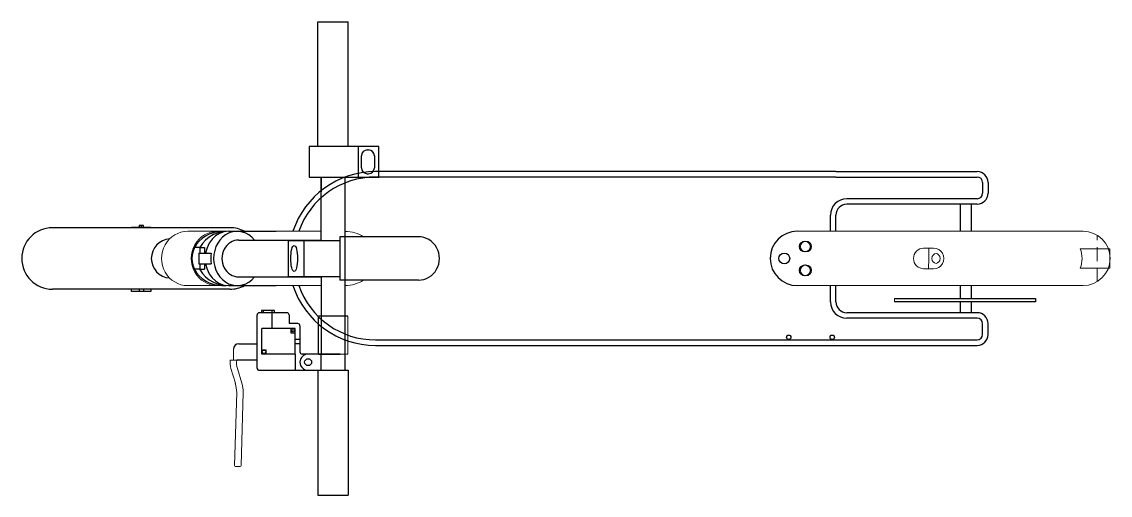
# Model space of a CAD drawing. Header units: millimetres. Extents: x 135 to 2246, y 112 to 2025.
# Drawn here: x 145 to 1147, y 112 to 548 of the extents above; entities that cross this region are included whole.
import ezdxf

# ---------------------------------------------------------------- set-up
doc = ezdxf.new("R2010")
doc.units = ezdxf.units.MM
doc.linetypes.add('TRAZOS', pattern=[19.05, 12.7, -6.35])
doc.layers.add('01_Contornos', color=7, linetype='Continuous', lineweight=20)
doc.layers.add('02_Ocultas', color=4, linetype='TRAZOS', lineweight=20)

msp = doc.modelspace()

# ---------------------------------------------------------------- linework, layer by layer
for p, q in [((417.2, 432.9), (417.2, 547.9)), ((417.2, 547.9), (445.2, 547.9)), ((445.2, 432.9), (445.2, 547.9)), ((473.2, 432.9), (409.2, 432.9)), ((409.2, 432.9), (409.2, 404.9)), ((454.2, 432.9), (454.2, 404.9)), ((473.2, 404.9), (473.2, 432.9)), ((457.2, 413.4), (457.2, 424.4)), ((462.7, 429.9), (463.7, 429.9)), ((469.2, 424.4), (469.2, 413.4)), ((409.2, 404.9), (473.2, 404.9)), ((420.2, 346.4), (420.2, 404.9)), ((420.2, 404.9), (420.2, 391.4)), ((442.2, 366.9), (442.2, 404.9)), ((462.7, 407.9), (463.7, 407.9)), ((1008.6, 379.9), (1008.6, 354.9)), ((1018.6, 379.9), (1018.6, 354.9)), ((442.2, 349.9), (442.2, 366.9)), ((336.2, 358.2), (172.8, 358.2)), ((263.5, 358.4), (245.5, 358.4)), ((245.5, 358.4), (245.5, 358.2)), ((254.5, 360.4), (252.5, 360.4)), ((252.5, 360.4), (252.5, 358.4)), ((256.5, 360.4), (254.5, 360.4)), ((254.5, 360.4), (254.5, 358.4)), ((256.5, 358.4), (256.5, 360.4)), ((263.5, 358.4), (263.5, 358.2)), ((335.1, 354.9), (378.8, 354.9)), ((344.3, 346.9), (420.2, 346.9)), ((389.7, 346.4), (389.7, 313.4)), ((389.7, 346.4), (437.3, 346.4)), ((404.2, 346.4), (404.2, 313.4)), ((509.8, 349.9), (437.3, 349.9)), ((437.3, 349.9), (437.3, 309.9)), ((437.3, 346.4), (437.3, 313.4)), ((442.2, 226.9), (442.2, 349.9)), ((308.6, 339.9), (303.6, 339.9)), ((307.5, 334.9), (319, 334.9)), ((307.5, 334.9), (307.5, 324.9)), ((308.6, 339.9), (308.6, 334.9)), ((308.6, 339.9), (312.9, 339.9)), ((312.9, 339.9), (312.9, 334.9)), ((307.5, 324.9), (319, 324.9)), ((308.6, 324.9), (308.6, 319.9)), ((312.9, 324.9), (312.9, 319.9)), ((308.6, 319.9), (303.6, 319.9)), ((308.6, 319.9), (312.9, 319.9)), ((344.3, 312.9), (420.2, 312.9)), ((389.7, 313.4), (437.3, 313.4)), ((420.2, 313.4), (420.2, 241.9)), ((336.2, 301.6), (172.8, 301.6)), ((245.5, 299.4), (245.5, 301.6)), ((252.5, 301.6), (252.5, 299.4)), ((256.5, 301.6), (256.5, 299.4)), ((263.5, 301.6), (263.5, 299.4)), ((335.1, 304.9), (378.8, 304.9)), ((509.8, 309.9), (437.3, 309.9)), ((1008.6, 304.9), (1008.6, 292.9)), ((1018.6, 304.9), (1018.6, 292.9)), ((263.5, 299.4), (245.5, 299.4)), ((377.2, 281.9), (365.2, 281.9)), ((365.2, 281.9), (365.2, 279.9)), ((367.2, 279.9), (367.2, 281.9)), ((375.2, 265.5), (375.2, 281.9)), ((377.2, 279.9), (377.2, 281.9)), ((1008.6, 289.9), (1008.6, 279.9)), ((1018.6, 289.9), (1018.6, 279.9)), ((361.2, 228.9), (361.2, 277.9)), ((388.7, 279.9), (363.2, 279.9)), ((390.7, 277.9), (390.7, 269.9)), ((417.7, 261.9), (417.7, 276.9)), ((444.7, 276.9), (417.7, 276.9)), ((365.6, 241.9), (365.6, 265.5)), ((396.4, 265.5), (365.6, 265.5)), ((398.7, 269.9), (390.7, 269.9)), ((392.4, 265.5), (392.4, 261.5)), ((392.4, 261.5), (396.4, 261.5)), ((396.4, 241.9), (396.4, 265.5)), ((400.7, 267.9), (400.7, 243.9)), ((417.7, 241.9), (417.7, 261.9)), ((396.4, 255.7), (400.7, 255.7)), ((396.4, 251.7), (400.7, 251.7)), ((365.6, 245.9), (369.6, 245.9)), ((396.4, 241.9), (365.6, 241.9)), ((369.6, 241.9), (369.6, 245.9)), ((396.4, 241.9), (396.4, 226.9)), ((437.8, 241.9), (402.7, 241.9)), ((417.7, 241.9), (437.8, 241.9)), ((420.2, 226.9), (420.2, 241.9)), ((363.2, 226.9), (445.2, 226.9)), ((417.2, 226.9), (417.2, 111.9)), ((417.2, 226.9), (440.6, 226.9)), ((445.2, 226.9), (445.2, 111.9)), ((417.2, 111.9), (445.2, 111.9))]:
    msp.add_line(p, q)
at = {"color": 40, "true_color": 0xf8d731}
for p, q in [((894.2, 409.9), (470.2, 409.9)), ((894.2, 404.9), (470.2, 404.9)), ((894.2, 409.9), (1024.2, 409.9)), ((894.2, 404.9), (1024.2, 404.9)), ((1029.2, 399.9), (1029.2, 389.9)), ((1034.2, 399.9), (1034.2, 389.9)), ((1024.2, 384.9), (904.2, 384.9)), ((1024.2, 379.9), (904.2, 379.9)), ((889.2, 354.9), (889.2, 369.9)), ((894.2, 354.9), (894.2, 369.9)), ((889.2, 289.9), (889.2, 304.9)), ((894.2, 289.9), (894.2, 304.9)), ((948, 292.9), (1078, 292.9)), ((1078, 292.9), (1078, 289.9)), ((1078, 289.9), (948, 289.9)), ((1024.2, 279.9), (904.2, 279.9)), ((1024.2, 274.9), (904.2, 274.9)), ((1029.2, 259.9), (1029.2, 269.9)), ((1034.2, 259.9), (1034.2, 269.9)), ((344.4, 251.4), (361.2, 251.4)), ((470.2, 254.9), (894.2, 254.9)), ((894.2, 254.9), (1024.2, 254.9)), ((470.2, 249.9), (894.2, 249.9)), ((894.2, 249.9), (1024.2, 249.9)), ((361.2, 236.4), (342.4, 236.4))]:
    msp.add_line(p, q, dxfattribs=at)
for centre in [(865.6, 340.9), (846.6, 329.9), (846.6, 329.9), (865.6, 318.9)]:
    msp.add_circle(centre, 5, dxfattribs=at)
for centre, radius in [((394.4, 263.5), 1.1), ((850.7, 257.4), 2), ((890.7, 257.4), 2), ((367.6, 243.9), 1.6), ((408.2, 234.4), 3.2)]:
    msp.add_circle(centre, radius)
for centre, radius, start, end in [((462.7, 424.4), 5.5, 90, 180), ((463.7, 424.4), 5.5, 0, 90), ((462.7, 413.4), 5.5, 180, 270), ((463.7, 413.4), 5.5, 270, 0), ((470.2, 329.9), 80, 110.3641, 110.4796), ((172.8, 329.9), 28.3, 90, 270), ((336.2, 329.9), 28.3, 61.9993, 90), ((281.8, 329.9), 18, 93.8136, 266.1864), ((336.2, 329.9), 28.3, 270, 298.0007), ((363.2, 277.9), 2, 90, 180), ((388.7, 277.9), 2, 0, 90), ((398.7, 267.9), 2, 0, 90), ((402.7, 243.9), 2, 180, 270), ((408.2, 234.4), 7.5, 90, 270), ((363.2, 228.9), 2, 180, 270)]:
    msp.add_arc(centre, radius, start, end)
for centre, radius, start, end in [((470.2, 329.9), 80, 90, 161.79), ((470.2, 329.9), 75, 90, 160.5288), ((1024.2, 399.9), 10, 0, 90), ((1024.2, 399.9), 5, 0, 90), ((904.2, 369.9), 15, 90, 180), ((1024.2, 389.9), 10, 270, 0), ((1024.2, 389.9), 5, 270, 0), ((904.2, 369.9), 10, 90, 180), ((858.6, 329.9), 25, 90, 270), ((470.2, 329.9), 80, 198.21, 270), ((470.2, 329.9), 75, 199.4712, 270), ((904.2, 289.9), 15, 180, 270), ((904.2, 289.9), 10, 180, 270), ((1024.2, 269.9), 10, 0, 90), ((1024.2, 269.9), 5, 0, 90), ((344.4, 246.4), 5, 90, 180), ((1024.2, 259.9), 10, 270, 0), ((1024.2, 259.9), 5, 270, 0)]:
    msp.add_arc(centre, radius, start, end, dxfattribs=at)
for centre, major_axis, ratio, start_param, end_param in [((330.2, 329.9), (-29, 0), 0.86273, 4.627436, 7.938934), ((335.1, 329.9), (-29, 0), 0.86273, 4.55867, 5.871668), ((335.1, 329.9), (0, -25), 0.869333, 2.961996, 4.511031), ((342.9, 329.9), (0, -25), 0.869333, 2.318559, 7.106219), ((324.8, 329.9), (-29, 0), 0.86273, 4.712389, 4.712399), ((344.3, 329.9), (0, 17), 0.909107, 0, 3.141593), ((509.8, 329.9), (0, -20), 0.965926, 0, 3.141593), ((340.3, 329.9), (0, -25), 0.869333, 4.511031, 4.913747), ((335.1, 329.9), (0, -25), 0.869333, 4.913747, 6.462782), ((335.1, 329.9), (-29, 0), 0.86273, 0.411517, 1.724515)]:
    msp.add_ellipse(centre, major_axis=major_axis, ratio=ratio, start_param=start_param, end_param=end_param)
msp.add_ellipse((395.3, 329.9), major_axis=(0, -12), ratio=0.258819)
at = {"layer": '01_Contornos', "color": 40, "true_color": 0xf8d731}
for p, q in [((297.4, 354.9), (420.2, 354.9)), ((858.6, 354.9), (1121.7, 354.9)), ((984, 339.4), (974.8, 339.4)), ((979.6, 329.9), (979.6, 339.4)), ((1119.1, 338.9), (1146.5, 338.9)), ((1146.5, 338.9), (1146.5, 320.9)), ((979.6, 329.9), (979.4, 320.4)), ((1146.5, 320.9), (1119.1, 320.9)), ((984, 320.4), (974.8, 320.4)), ((297.4, 304.9), (420.2, 304.9)), ((1121.7, 304.9), (858.6, 304.9)), ((948, 289.9), (948, 292.9)), ((339.4, 236.4), (339.4, 246.4)), ((336.4, 236.4), (342.4, 236.4)), ((337.1, 228.6), (341.2, 215.2)), ((343.2, 228.6), (347.2, 215.2)), ((342.4, 206.5), (340.4, 139.4)), ((348.5, 206.5), (346.5, 139.4)), ((345.5, 138.4), (341.4, 138.4))]:
    msp.add_line(p, q, dxfattribs=at)
at = {"layer": '01_Contornos'}
for p, q in [((444.7, 276.9), (444.7, 241.9)), ((444.7, 241.9), (437.8, 241.9))]:
    msp.add_line(p, q, dxfattribs=at)
at = {"layer": '01_Contornos', "color": 40, "true_color": 0xf8d731}
for centre in [(866.6, 340.9), (846.6, 329.9), (866.6, 318.9)]:
    msp.add_circle(centre, 5, dxfattribs=at)
for centre, radius, start, end in [((1121.7, 329.9), 25, 270, 90), ((975.1, 329.9), 9.5, 90.1489, 269.8511), ((984.1, 329.9), 9.5, 269.6155, 90.3845), ((1095.8, 329.9), 25, 338.8998, 21.1002), ((356.3, 234.4), 20, 174.2608, 196.756), ((362.3, 234.4), 20, 174.2608, 196.756), ((312.4, 206.5), 30, 359.8671, 16.756), ((318.5, 206.5), 30, 359.8671, 16.756), ((341.4, 139.4), 1, 180, 270), ((345.5, 139.4), 1, 269.9362, 356.6335)]:
    msp.add_arc(centre, radius, start, end, dxfattribs=at)
for centre, major_axis, ratio, start_param, end_param in [((297.4, 329.9), (0, 25), 0.965926, 6.283185, 9.424778), ((324.8, 329.9), (0, 25), 0.965926, 6.283185, 9.424778), ((441.2, 329.9), (30, 0), 0.833333, 7.210481, 7.819636), ((441.2, 329.9), (30, 0), 0.833333, 4.746734, 5.35589)]:
    msp.add_ellipse(centre, major_axis=major_axis, ratio=ratio, start_param=start_param, end_param=end_param, dxfattribs=at)
at = {"layer": '01_Contornos', "color": 40, "true_color": 0xf8d731, "extrusion": (0, 0, -1)}
msp.add_ellipse((986.3, 329.9), major_axis=(0, -4.5), ratio=0.831442, dxfattribs=at)
at = {"layer": '02_Ocultas', "color": 40, "true_color": 0xf8d731}
msp.add_line((1134.6, 308.5), (1134.6, 351.3), dxfattribs=at)

doc.saveas('drawing.dxf')
